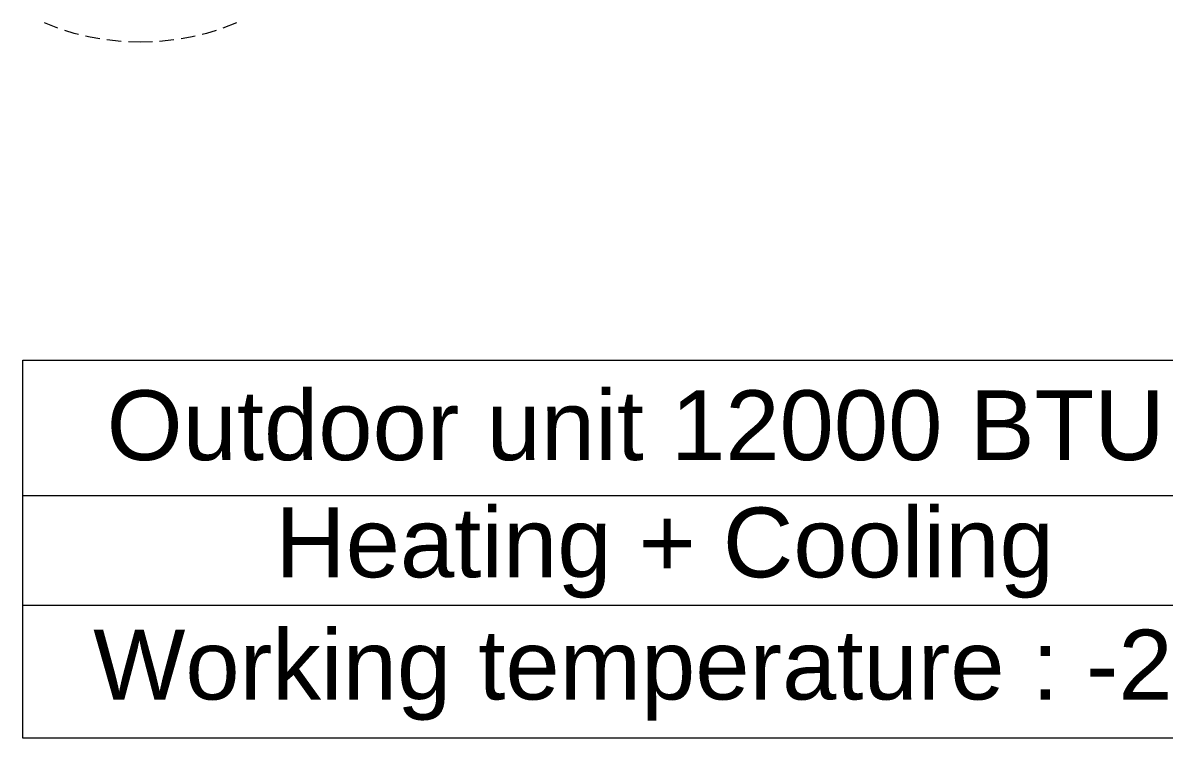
# Model space of a CAD drawing. Header units: millimetres. Extents: x 2773669 to 2919208, y -67651 to -3984.
# Drawn here: x 2803398 to 2807018, y -58845 to -56574 of the extents above; entities that cross this region are included whole.
import ezdxf

# ---------------------------------------------------------------- set-up
doc = ezdxf.new("R2010")
doc.units = ezdxf.units.MM
doc.header["$MEASUREMENT"] = 0
doc.layers.add('PDF2_a.drain', color=7, linetype='Continuous', true_color=0x808000)
doc.layers.add('PDF2_Kondenzati', color=7, linetype='Continuous')
doc.layers.add('PDF2_Text', color=7, linetype='Continuous')
doc.styles.add('PDF Arial', font='arial.ttf')

msp = doc.modelspace()

# ---------------------------------------------------------------- linework, layer by layer
at = {"layer": 'PDF2_a.drain', "lineweight": 0}
for points in [[(2803508.60659, -56590.86258), (2803466.41076, -56573.93014), (2803466.14027, -56573.82195)], [(2804074.73406, -56573.82195), (2804074.73406, -56573.93014), (2804032.26774, -56590.86258)], [(2803574.33472, -56610.7974), (2803560.53993, -56607.49747), (2803530.24548, -56598.00341)], [(2803641.68577, -56624.5922), (2803611.12084, -56619.5341), (2803596.51459, -56616.09893)], [(2803944.35975, -56616.09893), (2803929.7535, -56619.5341), (2803899.45905, -56624.5922)], [(2804010.62885, -56598.00341), (2803980.3344, -56607.49747), (2803966.53961, -56610.7974)], [(2803709.84827, -56632.78793), (2803664.13612, -56628.29786)], [(2803808.30522, -56633.97806), (2803770.43717, -56635.19525), (2803732.56911, -56633.97806)], [(2803876.73822, -56628.29786), (2803831.29655, -56632.78793)]]:
    msp.add_lwpolyline(points, dxfattribs=at)
at = {"layer": 'PDF2_Kondenzati', "lineweight": 0}
msp.add_lwpolyline([(2803397.5054, -57644.91598), (2807881.03147, -57644.91598), (2807881.03147, -58844.68092), (2803397.5054, -58844.68092)], close=True, dxfattribs=at)
for points in [[(2803397.5054, -58074.538), (2807881.03147, -58074.538)], [(2803397.5054, -58422.09503), (2807881.03147, -58422.09503)]]:
    msp.add_lwpolyline(points, dxfattribs=at)

# ---------------------------------------------------------------- texts
at = {"layer": 'PDF2_Text', "char_height": 221.6325204, "attachment_point": 7, "style": 'PDF Arial'}
for s, insert in [('Outdoor unit 12000 BTU', (2803663.57849, -57965.18761)), ('Heating + Cooling', (2804197.87984, -58400.80859)), ('Working temperature : -20°C', (2803620.83004, -58788.76374))]:
    msp.add_mtext(s, dxfattribs=dict(at, insert=insert))

doc.saveas('drawing.dxf')
